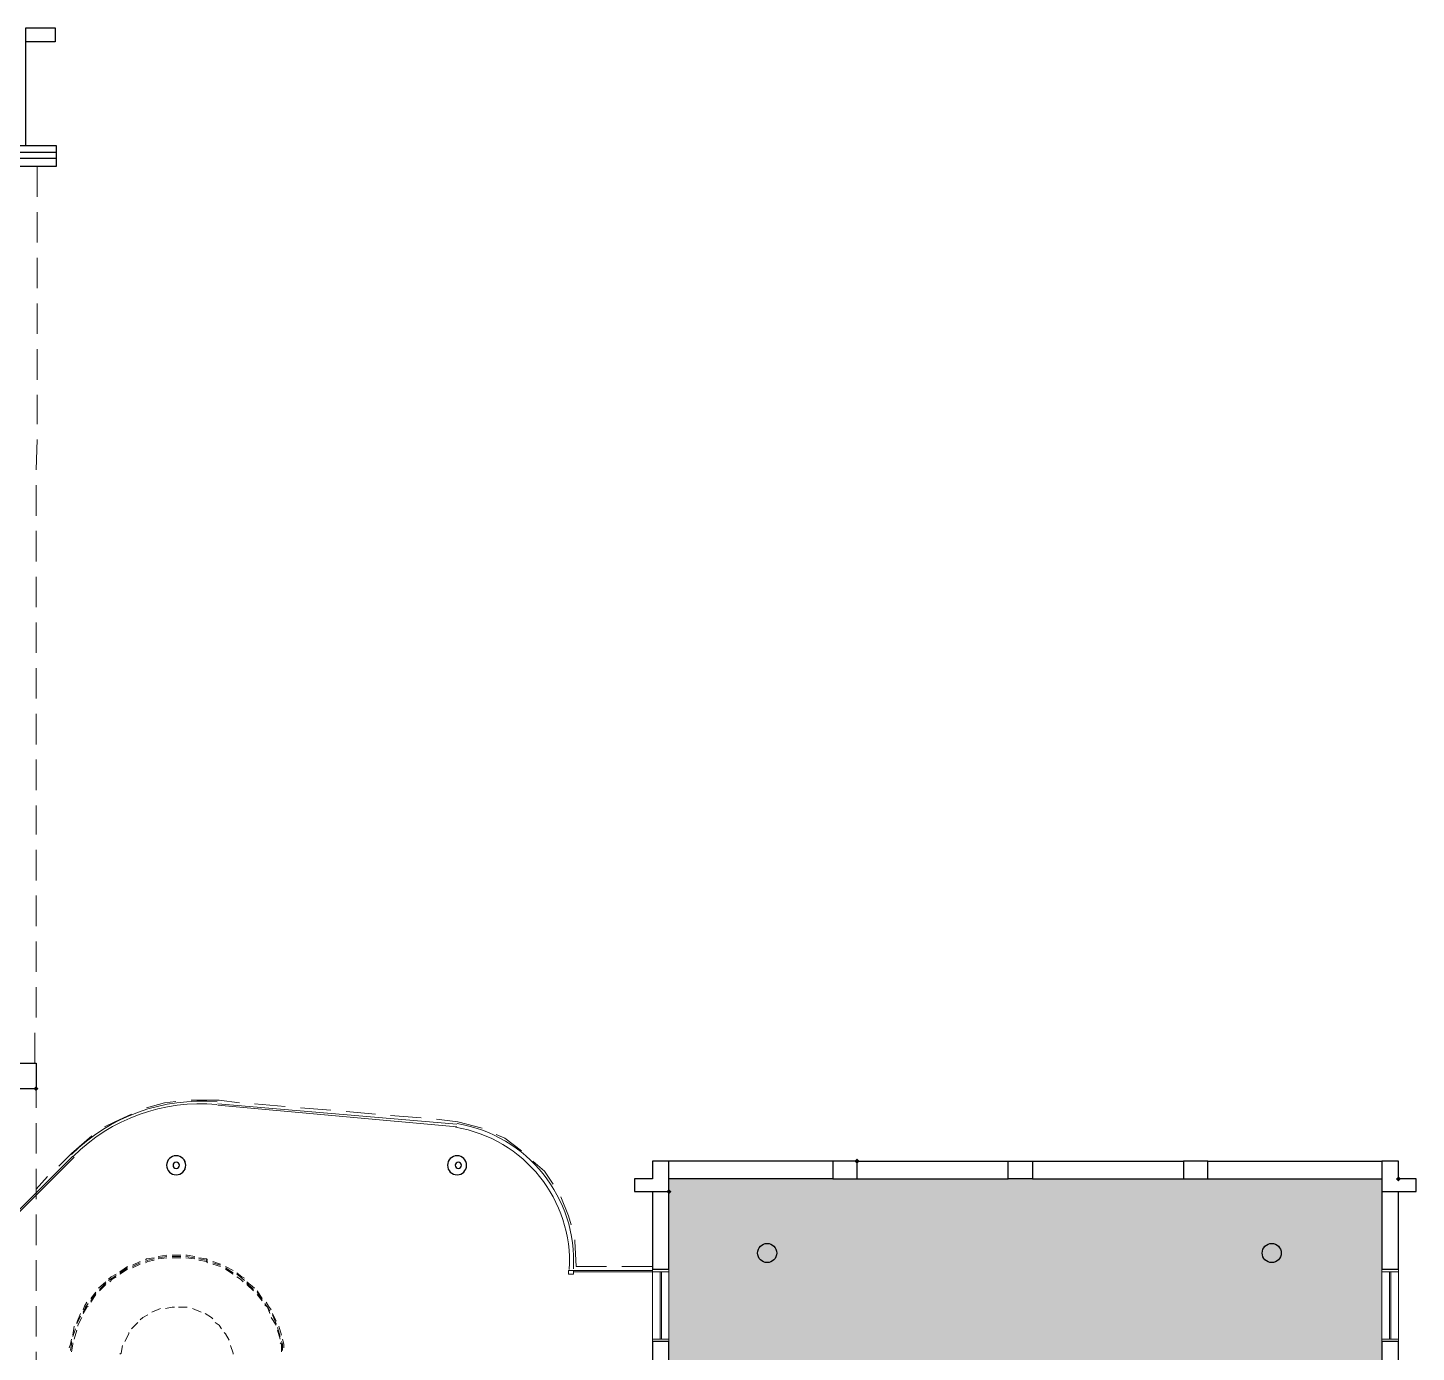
# Model space of a CAD drawing. Header units: millimetres. Extents: x 0 to 90.7, y 0 to 64.4.
# Drawn here: x 51.31 to 74.43, y 42.37 to 64.43 of the extents above; entities that cross this region are included whole.
import ezdxf

# ---------------------------------------------------------------- set-up
doc = ezdxf.new("R2010")
doc.units = ezdxf.units.MM
for name, color, linetype in [('PDF_014404$BL', 7, 'Continuous'), ('PDF_014404$BL-ABOVE', 7, 'Continuous'), ('PDF_014404$PL-STAIR', 7, 'Continuous'), ('PDF_014404$WA-COL', 7, 'Continuous'), ('PDF_014404$WA-EXT', 7, 'Continuous'), ('PDF_014404$WN', 7, 'Continuous')]:
    doc.layers.add(name, color=color, linetype=linetype)
doc.layers.add('PDF_014404$HL-TMP', color=7, linetype='Continuous', true_color=0x800000)

msp = doc.modelspace()

# ---------------------------------------------------------------- hatches: boundary and pattern name
at = {"layer": 'PDF_014404$WA-COL', "transparency": 33554559}
for points in [[(51.443, 46.802), (51.422, 46.781), (51.401, 46.76), (51.422, 46.739), (51.443, 46.718), (51.464, 46.739), (51.486, 46.76), (51.464, 46.781)], [(51.443, 46.802), (51.422, 46.781), (51.401, 46.76), (51.422, 46.739), (51.443, 46.718), (51.464, 46.739), (51.486, 46.76), (51.464, 46.781)], [(51.443, 46.802), (51.422, 46.781), (51.401, 46.76), (51.422, 46.739), (51.443, 46.718), (51.464, 46.739), (51.486, 46.76), (51.464, 46.781)], [(65.117, 45.596), (65.096, 45.575), (65.075, 45.553), (65.096, 45.532), (65.117, 45.511), (65.138, 45.532), (65.16, 45.553), (65.138, 45.575)], [(74.134, 45.299), (74.113, 45.278), (74.092, 45.257), (74.113, 45.236), (74.134, 45.215), (74.156, 45.236), (74.177, 45.257), (74.156, 45.278)], [(61.985, 45.088), (61.963, 45.067), (61.942, 45.045), (61.963, 45.024), (61.985, 45.003), (62.006, 45.024), (62.027, 45.045), (62.006, 45.067)]]:
    msp.add_hatch(color=256, dxfattribs=at).paths.add_polyline_path(points)

# ---------------------------------------------------------------- linework, layer by layer
at = {"layer": 'PDF_014404$BL', "lineweight": 9}
for points in [[(53.412, 43.945), (53.285, 43.924), (53.264, 43.902)], [(53.624, 43.987), (53.475, 43.966)], [(53.624, 43.966), (53.475, 43.945)], [(53.856, 43.987), (53.708, 43.987)], [(53.856, 43.966), (53.708, 43.966)], [(54.089, 43.966), (53.962, 43.987), (53.941, 43.987)], [(54.089, 43.945), (53.941, 43.966)], [(54.301, 43.902), (54.28, 43.924), (54.153, 43.945)], [(52.967, 43.797), (52.84, 43.712)], [(52.967, 43.775), (52.84, 43.691)], [(53.179, 43.881), (53.052, 43.818)], [(53.179, 43.86), (53.052, 43.797)], [(53.412, 43.924), (53.306, 43.902), (53.264, 43.881)], [(54.301, 43.881), (54.28, 43.902), (54.153, 43.924)], [(54.513, 43.839), (54.386, 43.881)], [(54.513, 43.818), (54.386, 43.86)], [(54.724, 43.733), (54.597, 43.797)], [(54.724, 43.691), (54.597, 43.775)], [(61.709, 43.754), (61.709, 42.548)], [(61.985, 42.548), (61.985, 43.754)], [(73.859, 43.754), (73.859, 42.548)], [(74.134, 42.548), (74.134, 43.754)], [(52.608, 43.543), (52.481, 43.437)], [(52.608, 43.521), (52.502, 43.416)], [(52.777, 43.67), (52.692, 43.627), (52.65, 43.585)], [(52.777, 43.648), (52.713, 43.606), (52.65, 43.564)], [(54.915, 43.606), (54.872, 43.627), (54.788, 43.691)], [(54.915, 43.564), (54.872, 43.606), (54.788, 43.67)], [(55.084, 43.437), (54.957, 43.543)], [(55.063, 43.416), (54.957, 43.521)], [(52.438, 43.373), (52.354, 43.267)], [(52.438, 43.352), (52.354, 43.225)], [(55.211, 43.267), (55.126, 43.394)], [(55.211, 43.246), (55.126, 43.373)], [(52.184, 43.013), (52.121, 42.865)], [(52.29, 43.204), (52.248, 43.14), (52.227, 43.077)], [(52.311, 43.183), (52.269, 43.119), (52.227, 43.035)], [(55.338, 43.056), (55.296, 43.119), (55.253, 43.183)], [(55.359, 43.077), (55.317, 43.14), (55.275, 43.204)], [(55.444, 42.886), (55.38, 43.013)], [(52.078, 42.802), (52.057, 42.654)], [(52.184, 42.971), (52.121, 42.844)], [(55.444, 42.844), (55.38, 42.992)], [(55.529, 42.654), (55.486, 42.802)], [(52.036, 42.59), (52.015, 42.505), (51.994, 42.442)], [(52.099, 42.759), (52.057, 42.632)], [(55.507, 42.632), (55.465, 42.781)], [(55.571, 42.442), (55.571, 42.505), (55.55, 42.59)], [(52.036, 42.548), (52.036, 42.505), (52.015, 42.4)], [(55.55, 42.4), (55.55, 42.505), (55.529, 42.548)]]:
    msp.add_lwpolyline(points, dxfattribs=at)
at = {"layer": 'PDF_014404$BL-ABOVE', "lineweight": 9}
for points in [[(51.464, 62.127), (51.464, 61.619)], [(51.464, 61.365), (51.464, 60.857)], [(51.464, 60.603), (51.464, 60.095)], [(51.464, 59.841), (51.464, 59.333)], [(51.464, 59.079), (51.464, 58.571)], [(51.464, 58.317), (51.464, 57.83)], [(51.464, 57.576), (51.443, 57.068)], [(51.443, 56.814), (51.443, 56.306)], [(51.443, 56.052), (51.443, 55.544)], [(51.443, 55.29), (51.443, 54.782)], [(51.443, 54.528), (51.443, 54.02)], [(51.443, 53.766), (51.443, 53.258)], [(51.443, 53.004), (51.443, 52.496)], [(51.443, 52.242), (51.443, 51.734)], [(51.443, 51.48), (51.443, 50.993)], [(51.443, 50.739), (51.443, 50.231)], [(51.443, 49.977), (51.443, 49.469)], [(51.443, 49.215), (51.443, 48.707)], [(51.443, 48.453), (51.443, 47.945)], [(51.422, 47.691), (51.422, 47.183)], [(51.443, 46.76), (51.443, 46.442)], [(53.772, 46.548), (53.581, 46.527), (53.285, 46.442)], [(54.83, 46.527), (54.491, 46.569), (54.026, 46.569)], [(55.592, 46.464), (55.084, 46.506)], [(53.031, 46.337), (52.756, 46.21), (52.586, 46.125)], [(56.354, 46.4), (55.846, 46.442)], [(57.095, 46.337), (56.608, 46.379)], [(57.857, 46.273), (57.349, 46.315)], [(58.873, 46.104), (58.471, 46.21), (58.111, 46.252)], [(51.443, 46.188), (51.443, 45.68)], [(51.824, 45.469), (52.036, 45.68), (52.375, 45.977)], [(59.529, 45.723), (59.254, 45.934), (59.106, 45.998)], [(51.443, 45.426), (51.443, 44.918)], [(60.058, 45.172), (59.91, 45.384), (59.72, 45.553)], [(51.443, 45.088), (51.634, 45.299)], [(60.355, 44.495), (60.312, 44.643), (60.185, 44.961)], [(51.443, 44.664), (51.443, 44.156)], [(60.418, 44.241), (60.418, 44.22), (60.439, 43.797), (60.947, 43.797)], [(51.443, 43.902), (51.443, 43.394)], [(61.201, 43.797), (61.709, 43.797)], [(51.443, 43.14), (51.443, 42.632)], [(51.443, 42.378), (51.443, 42.04)]]:
    msp.add_lwpolyline(points, dxfattribs=at)
at = {"layer": 'PDF_014404$HL-TMP', "transparency": 33554559}
for points in [[(73.859, 45.257), (61.985, 45.257), (61.985, 45.257)], [(73.859, 45.257), (61.985, 45.257), (73.859, 36.684)], [(61.985, 45.257), (73.859, 36.684), (61.985, 36.684)]]:
    msp.add_solid(points, dxfattribs=at)
at = {"layer": 'PDF_014404$PL-STAIR', "lineweight": 9}
for points in [[(53.624, 43.945), (53.475, 43.924)], [(53.856, 43.945), (53.708, 43.945)], [(54.089, 43.924), (53.941, 43.945)], [(52.967, 43.754), (52.84, 43.67)], [(53.179, 43.839), (53.052, 43.775)], [(53.412, 43.902), (53.306, 43.881), (53.264, 43.86)], [(54.301, 43.86), (54.28, 43.881), (54.153, 43.902)], [(54.513, 43.797), (54.386, 43.839)], [(54.724, 43.67), (54.597, 43.754)], [(52.608, 43.5), (52.502, 43.394)], [(52.777, 43.627), (52.713, 43.585), (52.671, 43.543)], [(54.894, 43.543), (54.851, 43.585), (54.788, 43.627)], [(55.063, 43.394), (54.957, 43.5)], [(52.438, 43.331), (52.354, 43.204)], [(55.211, 43.225), (55.126, 43.331)], [(52.311, 43.14), (52.29, 43.119), (52.227, 43.013)], [(53.518, 43.098), (53.37, 43.035)], [(53.751, 43.119), (53.708, 43.119), (53.602, 43.098)], [(53.962, 43.119), (53.878, 43.119), (53.814, 43.119)], [(54.195, 43.035), (54.047, 43.098)], [(54.386, 42.929), (54.364, 42.95), (54.259, 43.013)], [(55.338, 43.013), (55.296, 43.119), (55.253, 43.162)], [(52.205, 42.95), (52.142, 42.823), (52.142, 42.802)], [(53.137, 42.865), (53.094, 42.823), (53.031, 42.759)], [(53.306, 42.992), (53.221, 42.95), (53.179, 42.908)], [(54.534, 42.759), (54.491, 42.823), (54.428, 42.865)], [(55.444, 42.823), (55.359, 42.95)], [(52.121, 42.738), (52.078, 42.59)], [(52.989, 42.696), (52.989, 42.675), (52.925, 42.548)], [(54.661, 42.569), (54.597, 42.675), (54.576, 42.696)], [(55.507, 42.59), (55.465, 42.738)], [(52.057, 42.527), (52.057, 42.505), (52.036, 42.378)], [(52.883, 42.484), (52.862, 42.357), (52.84, 42.336)], [(54.724, 42.336), (54.724, 42.357), (54.682, 42.484)], [(55.529, 42.378), (55.529, 42.505), (55.507, 42.527)]]:
    msp.add_lwpolyline(points, dxfattribs=at)
at = {"layer": 'PDF_014404$WA-COL', "lineweight": 25}
for points in [[(51.443, 46.76), (50.216, 46.76), (50.216, 47.183), (51.443, 47.183)], [(51.443, 46.76), (50.216, 46.76), (50.216, 47.183), (51.443, 47.183)], [(51.443, 46.76), (50.216, 46.76), (50.216, 47.183), (51.443, 47.183)], [(61.985, 45.045), (61.985, 45.553), (61.709, 45.553), (61.709, 45.257), (61.413, 45.257), (61.413, 45.045)], [(65.117, 45.553), (64.715, 45.553), (64.715, 45.257), (65.117, 45.257)], [(68.038, 45.553), (68.038, 45.257), (67.636, 45.257), (67.636, 45.553)], [(70.959, 45.257), (70.959, 45.553), (70.557, 45.553), (70.557, 45.257)], [(74.134, 45.257), (74.134, 45.553), (73.859, 45.553), (73.859, 45.045), (74.431, 45.045), (74.431, 45.257)]]:
    msp.add_lwpolyline(points, close=True, dxfattribs=at)
for points in [[(53.936, 45.484, 1), (53.619, 45.484, 1)], [(58.615, 45.484, 1), (58.297, 45.484, 1)], [(53.831, 45.484, 1), (53.725, 45.484, 0.999999)], [(58.53, 45.484, 1), (58.424, 45.484, 0.999999)]]:
    msp.add_lwpolyline(points, format="xyb", close=True, dxfattribs=at)
for centre in [(63.621, 44.023), (72.024, 44.023)]:
    msp.add_circle(centre, 0.159, dxfattribs=at)
for centre, start, end in [((53.778, 45.484), 0, 180), ((58.456, 45.484), 0, 180), ((53.778, 45.484), 180, 360), ((58.456, 45.484), 180, 360)]:
    msp.add_arc(centre, 0.159, start, end, dxfattribs=at)
at = {"layer": 'PDF_014404$WA-EXT', "lineweight": 25}
for points in [[(51.274, 62.466), (51.274, 64.435), (51.761, 64.435), (51.761, 64.202), (51.274, 64.202)], [(36.161, 62.127), (51.782, 62.127), (51.782, 62.466), (36.161, 62.466), (36.161, 62.699)], [(51.782, 62.254), (36.161, 62.254), (36.161, 62.36), (51.782, 62.36)], [(64.715, 45.553), (61.985, 45.553)], [(65.117, 45.553), (67.636, 45.553)], [(68.038, 45.553), (70.557, 45.553)], [(70.959, 45.553), (73.859, 45.553)], [(64.715, 45.257), (61.985, 45.257)], [(65.117, 45.257), (67.636, 45.257)], [(68.038, 45.257), (70.557, 45.257)], [(70.959, 45.257), (73.859, 45.257)], [(61.709, 45.045), (61.709, 43.754), (61.985, 43.754), (61.985, 45.045)], [(73.859, 45.045), (73.859, 43.754), (74.134, 43.754), (74.134, 45.045)], [(61.985, 41.257), (61.985, 42.548), (61.709, 42.548), (61.709, 41.257)], [(74.134, 41.257), (74.134, 42.548), (73.859, 42.548), (73.859, 41.257)]]:
    msp.add_lwpolyline(points, dxfattribs=at)
at = {"layer": 'PDF_014404$WN', "lineweight": 0}
for points in [[(58.45, 46.167), (54.47, 46.506)], [(58.45, 46.125), (54.47, 46.485)], [(38.743, 41.659), (38.701, 41.659), (38.701, 42.167), (48.586, 42.167), (52.057, 45.638)], [(38.701, 41.659), (38.743, 41.659), (38.743, 42.124), (48.586, 42.124), (52.078, 45.617)], [(61.985, 43.712), (61.709, 43.712), (60.397, 43.712)], [(61.985, 43.754), (61.709, 43.754)], [(61.836, 42.59), (61.836, 43.712)], [(61.858, 42.59), (61.858, 43.712)], [(74.134, 43.754), (73.859, 43.754)], [(74.134, 43.712), (73.859, 43.712)], [(73.986, 42.59), (73.986, 43.712)], [(74.007, 42.59), (74.007, 43.712)], [(61.709, 42.59), (61.985, 42.59)], [(73.859, 42.59), (74.134, 42.59)], [(61.709, 42.548), (61.985, 42.548)], [(73.859, 42.548), (74.134, 42.548)]]:
    msp.add_lwpolyline(points, dxfattribs=at)
for points in [[(60.312, 43.733), (60.397, 43.733), (60.397, 43.67), (60.312, 43.67)], [(61.709, 43.733), (60.397, 43.733)]]:
    msp.add_lwpolyline(points, close=True, dxfattribs=at)
for centre, radius, start, end in [((54.18, 43.515), 3.037, 84.754, 135), ((54.18, 43.515), 2.995, 84.754, 135), ((58.054, 43.875), 2.275, 356.792, 80.4803), ((58.079, 43.892), 2.318, 356.6601, 80.6175)]:
    msp.add_arc(centre, radius, start, end, dxfattribs=at)

doc.saveas('drawing.dxf')
